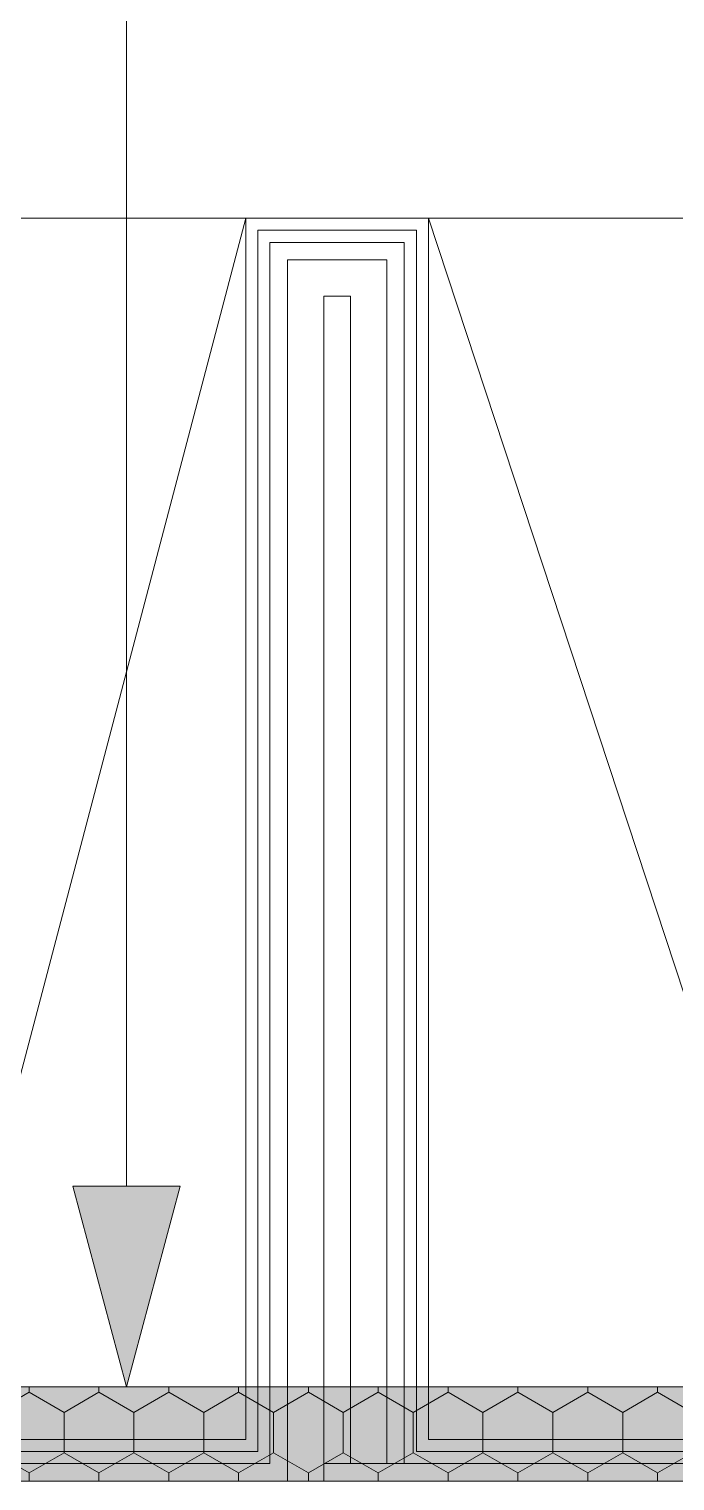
# Model space of a CAD drawing. Header units: millimetres. Extents: x -546 to 1681, y -650 to 1730.
# Drawn here: x 566.81 to 571.62, y 441.76 to 452.56 of the extents above; entities that cross this region are included whole.
import ezdxf

# ---------------------------------------------------------------- set-up
doc = ezdxf.new("R2010")
doc.units = ezdxf.units.MM

msp = doc.modelspace()

# ---------------------------------------------------------------- hatches: boundary and pattern name
at = {"true_color": 0x0077b0}
h = msp.add_hatch(color=144, dxfattribs=at)
h.dxf.hatch_style = 2
h.paths.add_polyline_path([(567.535, 442.461), (567.135, 443.954), (567.935, 443.954)])
at = {"true_color": 0xdede87}
h = msp.add_hatch(color=41, dxfattribs=at)
h.dxf.hatch_style = 2
h.paths.add_polyline_path([(579.423, 442.461), (579.423, 441.761), (548.802, 441.761), (548.802, 442.461)])

# ---------------------------------------------------------------- linework, layer by layer
at = {"color": 144, "lineweight": 0, "true_color": 0x0077b0}
for points in [[(567.535, 443.954), (567.535, 469.319)], [(567.135, 443.954), (567.935, 443.954)], [(567.535, 442.461), (567.135, 443.954)], [(567.535, 442.461), (567.935, 443.954)]]:
    msp.add_lwpolyline(points, dxfattribs=at)
at = {"color": 7, "lineweight": 0}
for points in [[(559.282, 451.156), (568.422, 451.156)], [(569.782, 451.156), (568.422, 451.156)], [(568.422, 451.156), (568.422, 442.071)], [(569.782, 442.071), (569.782, 451.156)], [(569.782, 451.156), (580.377, 451.156)], [(569.692, 451.066), (568.512, 451.066)], [(568.512, 451.066), (568.512, 441.981)], [(569.602, 450.976), (568.602, 450.976)], [(568.602, 450.976), (568.602, 441.891)], [(569.602, 441.891), (569.602, 450.976)], [(569.692, 441.981), (569.692, 451.066)], [(568.732, 450.846), (569.472, 450.846)], [(568.732, 441.761), (568.732, 450.846)], [(569.472, 450.846), (569.472, 441.891)], [(569.002, 450.576), (569.202, 450.576)], [(569.002, 441.891), (569.002, 450.576)], [(569.202, 450.576), (569.202, 441.891)], [(579.423, 442.461), (548.802, 442.461)], [(566.81, 442.421), (566.81, 442.461)], [(567.33, 442.421), (567.33, 442.461)], [(567.849, 442.421), (567.849, 442.461)], [(568.369, 442.421), (568.369, 442.461)], [(568.888, 442.421), (568.888, 442.461)], [(569.408, 442.421), (569.408, 442.461)], [(569.928, 442.421), (569.928, 442.461)], [(570.447, 442.421), (570.447, 442.461)], [(570.967, 442.421), (570.967, 442.461)], [(571.486, 442.421), (571.486, 442.461)], [(566.81, 442.421), (566.55, 442.271)], [(567.07, 442.271), (566.81, 442.421)], [(567.33, 442.421), (567.07, 442.271)], [(567.589, 442.271), (567.33, 442.421)], [(567.849, 442.421), (567.589, 442.271)], [(568.109, 442.271), (567.849, 442.421)], [(568.369, 442.421), (568.109, 442.271)], [(568.629, 442.271), (568.369, 442.421)], [(568.888, 442.421), (568.629, 442.271)], [(569.148, 442.271), (568.888, 442.421)], [(569.408, 442.421), (569.148, 442.271)], [(569.668, 442.271), (569.408, 442.421)], [(569.928, 442.421), (569.668, 442.271)], [(570.187, 442.271), (569.928, 442.421)], [(570.447, 442.421), (570.187, 442.271)], [(570.707, 442.271), (570.447, 442.421)], [(570.967, 442.421), (570.707, 442.271)], [(571.227, 442.271), (570.967, 442.421)], [(571.486, 442.421), (571.227, 442.271)], [(571.746, 442.271), (571.486, 442.421)], [(567.07, 441.971), (567.07, 442.271)], [(567.589, 441.971), (567.589, 442.271)], [(568.109, 441.971), (568.109, 442.271)], [(568.629, 441.971), (568.629, 442.271)], [(569.148, 441.971), (569.148, 442.271)], [(569.668, 441.971), (569.668, 442.271)], [(570.187, 441.971), (570.187, 442.271)], [(570.707, 441.971), (570.707, 442.271)], [(571.227, 441.971), (571.227, 442.271)], [(568.422, 442.071), (559.282, 442.071)], [(580.037, 442.071), (569.782, 442.071)], [(568.512, 441.981), (559.192, 441.981)], [(566.81, 441.821), (566.55, 441.971)], [(567.07, 441.971), (566.81, 441.821)], [(567.33, 441.821), (567.07, 441.971)], [(567.589, 441.971), (567.33, 441.821)], [(567.849, 441.821), (567.589, 441.971)], [(568.109, 441.971), (567.849, 441.821)], [(568.369, 441.821), (568.109, 441.971)], [(568.629, 441.971), (568.369, 441.821)], [(568.888, 441.821), (568.629, 441.971)], [(569.148, 441.971), (568.888, 441.821)], [(569.408, 441.821), (569.148, 441.971)], [(569.668, 441.971), (569.408, 441.821)], [(569.928, 441.821), (569.668, 441.971)], [(580.037, 441.981), (569.692, 441.981)], [(570.187, 441.971), (569.928, 441.821)], [(570.447, 441.821), (570.187, 441.971)], [(570.707, 441.971), (570.447, 441.821)], [(570.967, 441.821), (570.707, 441.971)], [(571.227, 441.971), (570.967, 441.821)], [(571.486, 441.821), (571.227, 441.971)], [(571.746, 441.971), (571.486, 441.821)], [(558.502, 441.891), (568.602, 441.891)], [(566.81, 441.761), (566.81, 441.821)], [(567.33, 441.761), (567.33, 441.821)], [(567.849, 441.761), (567.849, 441.821)], [(568.369, 441.761), (568.369, 441.821)], [(568.888, 441.761), (568.888, 441.821)], [(580.127, 441.891), (569.002, 441.891)], [(569.002, 441.761), (569.002, 441.891)], [(569.408, 441.761), (569.408, 441.821)], [(569.928, 441.761), (569.928, 441.821)], [(570.447, 441.761), (570.447, 441.821)], [(570.967, 441.761), (570.967, 441.821)], [(571.486, 441.761), (571.486, 441.821)], [(548.802, 441.761), (580.123, 441.761)], [(558.502, 441.761), (568.732, 441.761)], [(580.377, 441.761), (569.002, 441.761)]]:
    msp.add_lwpolyline(points, dxfattribs=at)
at = {"color": 251, "lineweight": 0, "true_color": 0x646464}
for points in [[(568.422, 451.156), (566.279, 443.019)], [(572.464, 443.019), (569.782, 451.156)]]:
    msp.add_lwpolyline(points, dxfattribs=at)

doc.saveas('drawing.dxf')
